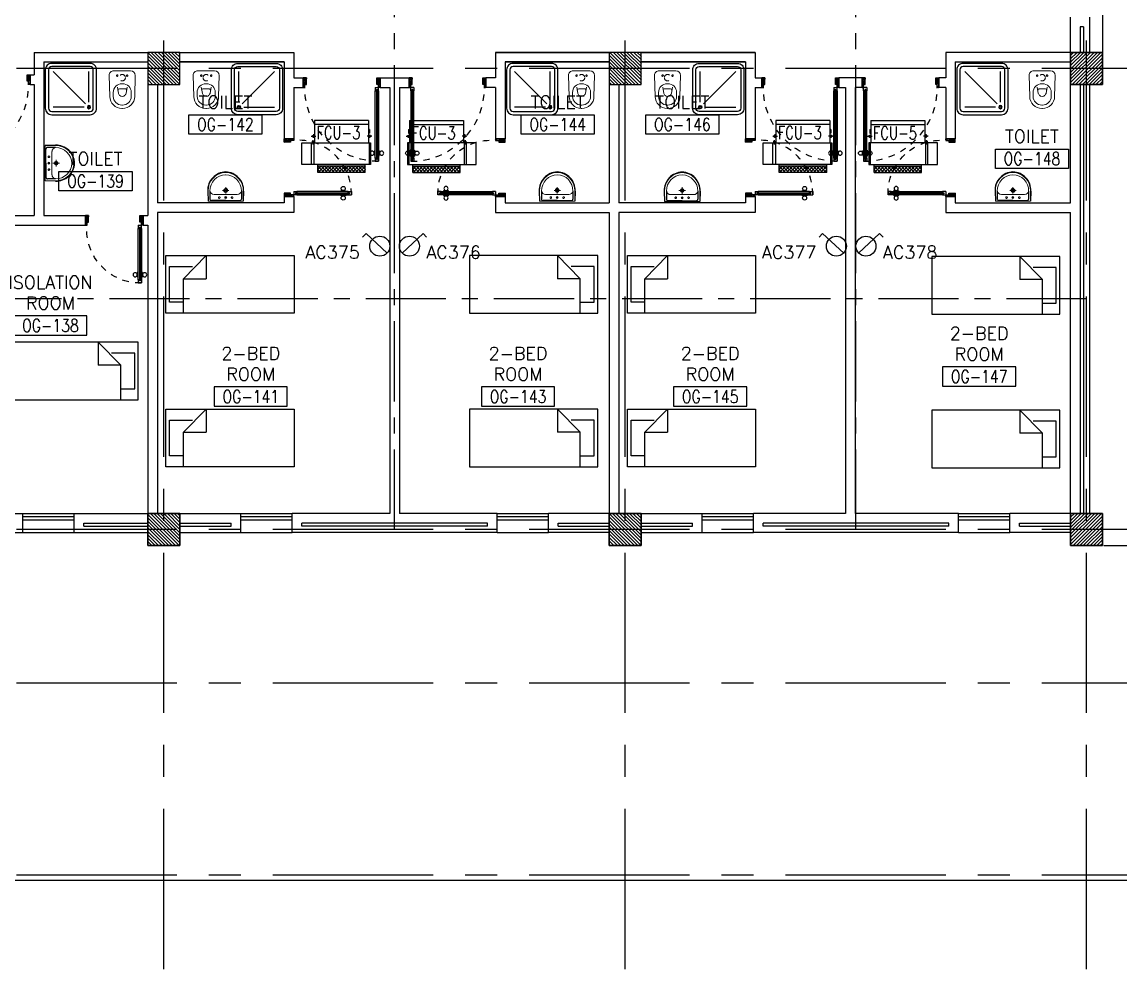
# Model space of a CAD drawing. Extents: x 88852.7 to 88945.7, y 39921.6 to 40001.1.
# Drawn here: x 88918.59 to 88935.73, y 39921.62 to 39936.4 of the extents above; entities that cross this region are included whole.
import ezdxf
from ezdxf.enums import TextEntityAlignment as Align

# ---------------------------------------------------------------- set-up
doc = ezdxf.new("R2010")
doc.units = 0
doc.header["$MEASUREMENT"] = 0
doc.header["$PDMODE"] = 34
for name, pattern in [('CENTER', [2, 1.25, -0.25, 0.25, -0.25]), ('CENTERX2', [4, 2.5, -0.5, 0.5, -0.5]), ('DASHED', [0.75, 0.5, -0.25]), ('HIDDEN', [0.375, 0.25, -0.125]), ('HIDDEN2', [0.1875, 0.125, -0.0625])]:
    doc.linetypes.add(name, pattern=pattern)
doc.layers.get('0').update_dxf_attribs({"color": 11, "linetype": 'CONTINUOUS'})
doc.layers.get('DEFPOINTS').update_dxf_attribs({"color": 11, "linetype": 'CONTINUOUS'})
for name, color, linetype in [('AX-DIM', 11, 'CONTINUOUS'), ('AXES', 11, 'CENTERX2'), ('AXES1', 11, 'CENTER'), ('COL', 11, 'CONTINUOUS'), ('DOOR', 11, 'CONTINUOUS'), ('E-SOCKETS', 4, 'CONTINUOUS'), ('FCU', 7, 'CONTINUOUS'), ('FIX', 11, 'CONTINUOUS'), ('FUR', 11, 'CONTINUOUS'), ('HAT', 11, 'CONTINUOUS'), ('INSUL', 11, 'CONTINUOUS'), ('M-TEXT', 2, 'CONTINUOUS'), ('PROJ-L', 11, 'CONTINUOUS'), ('RM-BOX', 11, 'CONTINUOUS'), ('RM-NAME', 11, 'CONTINUOUS'), ('RM-NO', 11, 'CONTINUOUS'), ('WALL', 11, 'CONTINUOUS'), ('WIN', 11, 'CONTINUOUS')]:
    doc.layers.add(name, color=color, linetype=linetype)
doc.styles.add('ROMANS', font='ROMANS.shx', dxfattribs={"width": 0.6})
doc.dimstyles.new('DIM-OUT', dxfattribs={"dimscale": 0, "dimtxt": 0.24, "dimasz": 0.08, "dimexe": 0.02, "dimexo": 0.02, "dimgap": 0.05, "dimtad": 1, "dimdec": 0, "dimlfac": 1000, "dimzin": 0, "dimdsep": 46, "dimtxsty": 'ROMANS', "dimblk1": 'ARCHTICK', "dimblk2": 'ARCHTICK', "dimsah": 1, "dimcen": 0.01, "dimdle": 0.08, "dimclrd": 7, "dimclre": 7, "dimclrt": 2, "dimadec": 0, "dimazin": 0, "dimtp": 2, "dimtm": 2, "dimtfac": 0.114286, "dimtdec": 0, "dimtix": 1, "dimtmove": 2, "dimatfit": 3, "dimldrblk": 'ARCHTICK', "dimfxl": 0, "dimtolj": 1, "dimtzin": 0, "dimarcsym": 0})

# ---------------------------------------------------------------- blocks, each defined once
blk = doc.blocks.new('_ARCHTICK')
at = {"color": 0, "linetype": 'ByBlock', "const_width": 0.15}
blk.add_lwpolyline([(-0.5, -0.5), (0.5, 0.5)], dxfattribs=at)
blk = doc.blocks.new('*D183')
at = {"layer": 'AX-DIM', "color": 7, "lineweight": -2}
for p, q in [((88943.63, 39928.23), (88944.33, 39928.23)), ((88944.31, 39928.31), (88944.31, 39922.925)), ((88901.685, 39923.005), (88944.33, 39923.005))]:
    blk.add_line(p, q, dxfattribs=at)
at = {"layer": 'DEFPOINTS', "color": 0}
for p in [(88943.61, 39928.23), (88901.665, 39923.005), (88944.31, 39923.005)]:
    blk.add_point(p, dxfattribs=at)
at = {"layer": 'AX-DIM', "color": 7, "lineweight": -2, "xscale": 0.08, "yscale": 0.08, "zscale": 0.08}
for p, rotation in [((88944.31, 39928.23), 90), ((88944.31, 39923.005), 270)]:
    blk.add_blockref('_ARCHTICK', p, dxfattribs=dict(at, rotation=rotation))
at = {"layer": 'AX-DIM', "color": 2, "insert": (88944.14, 39925.617), "char_height": 0.24, "attachment_point": 5, "rotation": 90, "style": 'ROMANS'}
blk.add_mtext('\\A1;5225', dxfattribs=at)
blk = doc.blocks.new('*D182')
at = {"layer": 'AX-DIM', "color": 7, "lineweight": -2}
for p, q in [((88935.48, 39987.55), (88944.33, 39987.55)), ((88944.31, 39987.63), (88944.31, 39928.15)), ((88935.48, 39928.23), (88944.33, 39928.23))]:
    blk.add_line(p, q, dxfattribs=at)
at = {"layer": 'DEFPOINTS', "color": 0}
for p in [(88935.46, 39987.55), (88935.46, 39928.23), (88944.31, 39928.23)]:
    blk.add_point(p, dxfattribs=at)
at = {"layer": 'AX-DIM', "color": 7, "lineweight": -2, "xscale": 0.08, "yscale": 0.08, "zscale": 0.08}
for p, rotation in [((88944.31, 39987.55), 90), ((88944.31, 39928.23), 270)]:
    blk.add_blockref('_ARCHTICK', p, dxfattribs=dict(at, rotation=rotation))
at = {"layer": 'AX-DIM', "color": 2, "insert": (88944.14, 39957.89), "char_height": 0.24, "attachment_point": 5, "rotation": 90, "style": 'ROMANS'}
blk.add_mtext('\\A1;59320', dxfattribs=at)
blk = doc.blocks.new('WC1')
at = {"layer": 'FIX', "lineweight": 20}
for p, q in [((-210, 204), (-538, 194)), ((-727, 5), (-727, -5)), ((-674, 5), (-674, -5)), ((-534, 24), (-540, 0)), ((-540, 0), (-534, -24)), ((-475, 141), (-538, 141)), ((-395, 76), (-490, 60)), ((-339, 5), (-339, -5)), ((-137, 0), (-137, 131)), ((-137, -131), (-137, 0)), ((-538, -141), (-475, -141)), ((-490, -60), (-395, -76)), ((-538, -194), (-210, -204)), ((-213, -204), (-210, -204))]:
    blk.add_line(p, q, dxfattribs=at)
at = {"layer": 'FIX', "linetype": 'Continuous', "lineweight": 20}
blk.add_line((-420, -47), (-420, 45), dxfattribs=at)
at = {"layer": 'FIX', "linetype": 'HIDDEN2', "lineweight": 20, "ltscale": 0.3}
blk.add_circle((-245, 0), 49.8, dxfattribs=at)
at = {"layer": 'FIX', "linetype": 'HIDDEN', "lineweight": 20, "ltscale": 0.05}
for centre in [(-213, 78), (-213, -77)]:
    blk.add_circle(centre, 11.6, dxfattribs=at)
at = {"layer": 'FIX', "lineweight": 20}
for centre, radius, start, end in [((-538, 5), 189, 90, 180), ((-210, 131), 73, 360, 90), ((-538, 5), 136, 90, 180), ((-473, -7), 68.2, 128.9242, 152.8468), ((-464, -18), 82, 108.496, 128.9242), ((-475, 5), 136, 360, 90), ((-538, -5), 189, 180, 270), ((-538, -5), 136, 180, 270), ((-473, 7), 68.2, 207.1532, 231.0758), ((-464, 18), 82, 231.0758, 251.504), ((-475, -5), 136, 270, 0), ((-210, -131), 73, 270, 0)]:
    blk.add_arc(centre, radius, start, end, dxfattribs=at)
at = {"layer": 'FIX', "linetype": 'Continuous', "lineweight": 20}
for centre, start, end in [((-443, 46), 357.6662, 91.6121), ((-442, -46), 268.3879, 2.3338)]:
    blk.add_arc(centre, 22.3, start, end, dxfattribs=at)
blk = doc.blocks.new('SHR1')
at = {"layer": 'FIX'}
for p, q in [((-196, 196), (-700, 700)), ((-143, 218), (-143, 700)), ((-218, 143), (-700, 143))]:
    blk.add_line(p, q, dxfattribs=at)
for points in [[(-825, 125), (-825, 725, -0.414214), (-725, 825), (-125, 825, -0.414214), (-25, 725), (-25, 125, -0.414214), (-125, 25), (-725, 25, -0.414214)], [(-775, 125), (-775, 725, -0.414214), (-725, 775), (-125, 775, -0.414214), (-75, 725), (-75, 125, -0.414214), (-125, 75), (-725, 75, -0.414214)]]:
    blk.add_lwpolyline(points, format="xyb", close=True, dxfattribs=at)
for radius in [25, 15]:
    blk.add_circle((-143, 143), radius, dxfattribs=at)
blk = doc.blocks.new('LAV1')
at = {"layer": 'FIX', "linetype": 'ByBlock', "ltscale": 0.3}
for p, q in [((-280, 210), (-275, 50)), ((-245, 210), (-245, 85)), ((245, 210), (245, 85)), ((280, 210), (275, 50)), ((0, 60), (-220, 60)), ((0, 60), (220, 60))]:
    blk.add_line(p, q, dxfattribs=at)
at = {"layer": 'FIX', "linetype": 'Continuous', "lineweight": 20}
for p, q in [((-275, 210), (-275, 50)), ((275, 210), (275, 50)), ((0, 50), (-275, 50)), ((0, 50), (-252, 50)), ((0, 155), (-181, 155)), ((0, 155), (181, 155)), ((0, 50), (275, 50)), ((0, 50), (252, 50))]:
    blk.add_line(p, q, dxfattribs=at)
at = {"layer": 'FIX', "linetype": 'DASHED', "lineweight": 20, "ltscale": 0.05}
for p, q in [((50, 220), (-50, 220)), ((0, 170), (0, 270)), ((0, 170), (0, 270))]:
    blk.add_line(p, q, dxfattribs=at)
at = {"layer": 'FIX', "lineweight": 20}
for p, q in [((16, 107), (-15, 107)), ((0, 92), (0, 123))]:
    blk.add_line(p, q, dxfattribs=at)
for centre, radius in [((0, 220), 29.5), ((0, 220), 22.5), ((0, 107), 15.5)]:
    blk.add_circle(centre, radius, dxfattribs=at)
at = {"layer": 'FIX', "linetype": 'HIDDEN', "lineweight": 20, "ltscale": 0.05}
for centre in [(-100, 107), (100, 107)]:
    blk.add_circle(centre, 12.4, dxfattribs=at)
at = {"layer": 'FIX', "linetype": 'ByBlock', "ltscale": 0.3}
for centre, radius, start, end in [((7, 220), 287, 91.3776, 182.0064), ((-7, 220), 287, 357.9936, 88.6224), ((-220, 85), 24.9, 179.7021, 269.9486), ((220, 85), 24.9, 270.0514, 0.2979)]:
    blk.add_arc(centre, radius, start, end, dxfattribs=at)
at = {"layer": 'FIX', "linetype": 'Continuous', "lineweight": 20}
for centre, radius, start, end in [((8, 217), 283, 91.6988, 181.351), ((8, 212), 253, 91.7328, 180.4884), ((-8, 217), 283, 358.649, 88.3012), ((-8, 212), 253, 359.5116, 88.2672), ((-179, 222), 66.9, 190.2006, 268.0786), ((179, 222), 66.9, 271.9214, 349.7994)]:
    blk.add_arc(centre, radius, start, end, dxfattribs=at)
blk = doc.blocks.new('DOOR90')
at = {"layer": 'DOOR', "linetype": 'ByBlock'}
for p, q in [((0, 0), (-150, 0)), ((-200, -25), (-1000, -25)), ((-200, -42), (-1000, -42)), ((-200, -58), (-1000, -58)), ((-1000, -75), (-200, -75))]:
    blk.add_line(p, q, dxfattribs=at)
at = {"layer": 'DOOR', "color": 0, "linetype": 'ByBlock'}
for p, q in [((-150, 0), (-150, -25)), ((-150, 0), (0, 0)), ((0, -50), (0, 0)), ((-1050, -25), (-1050, -75)), ((-1050, -75), (-1050, -25)), ((-1000, -25), (-1050, -25)), ((-1000, -75), (-1050, -75)), ((-1020, -42), (-1020, -58)), ((-1000, -42), (-1020, -42)), ((-1000, -58), (-1020, -58)), ((-1000, -25), (-1000, -42)), ((-1000, -58), (-1000, -75)), ((-968, -25), (-968, -18)), ((-878, -18), (-968, -18)), ((-968, -75), (-968, -82)), ((-878, -82), (-968, -82)), ((-955, -18), (-955, -9)), ((-955, -9), (-890, -9)), ((-955, -18), (-890, -18)), ((-955, -82), (-955, -91)), ((-955, -82), (-890, -82)), ((-955, -91), (-890, -91)), ((-890, -18), (-890, -9)), ((-890, -82), (-890, -91)), ((-878, -25), (-878, -18)), ((-878, -75), (-878, -82)), ((-200, -42), (-200, -25)), ((-200, -25), (-150, -25)), ((-180, -42), (-200, -42)), ((-200, -75), (-200, -58)), ((-200, -58), (-180, -58)), ((-150, -75), (-200, -75)), ((-180, -58), (-180, -42)), ((-150, -75), (-150, -25)), ((-150, -25), (-100, -25)), ((-100, -25), (-100, -50)), ((-100, -50), (0, -50)), ((-100, -850), (0, -850)), ((-100, -875), (-100, -850)), ((0, -850), (0, -900)), ((-150, -900), (-150, -875)), ((-150, -875), (-100, -875)), ((0, -900), (-150, -900)), ((-150, -900), (0, -900))]:
    blk.add_line(p, q, dxfattribs=at)
at = {"layer": 'DOOR', "color": 9, "linetype": 'ByBlock'}
for p, q in [((0, -50), (-114, 0)), ((0, -50), (-40, 0)), ((0, -50), (-100, -37)), ((0, -850), (-114, -900)), ((0, -850), (-100, -863)), ((0, -850), (-40, -900))]:
    blk.add_line(p, q, dxfattribs=at)
at = {"layer": 'DOOR', "color": 0, "linetype": 'ByBlock'}
for centre in [(-923, 24), (-923, -124)]:
    blk.add_circle(centre, 32.4, dxfattribs=at)
at = {"layer": 'DOOR', "color": 9, "linetype": 'ByBlock'}
for centre, radius, start, end in [((0, -50), 74.4, 137.7764, 180), ((0, -50), 54.4, 113.2074, 180), ((0, -50), 154, 161.1053, 166.2858), ((0, -50), 134, 158.1598, 169.28), ((0, -50), 114, 154.0838, 167.3774), ((0, -50), 94.4, 148.0182, 180), ((0, -50), 34.4, 90, 180), ((0, -50), 14.4, 90, 180), ((0, -850), 94.4, 180, 211.9818), ((0, -850), 74.4, 180, 222.2236), ((0, -850), 54.4, 180, 246.7926), ((0, -850), 34.4, 180, 270), ((0, -850), 14.4, 180, 270), ((0, -850), 154, 193.7142, 198.8947), ((0, -850), 134, 190.72, 201.8402)]:
    blk.add_arc(centre, radius, start, end, dxfattribs=at)
at = {"layer": 'DOOR', "linetype": 'HIDDEN', "ltscale": 0.5}
blk.add_arc((-222, -50), 828, 178.2701, 275.003, dxfattribs=at)
blk = doc.blocks.new('DOOR100')
at = {"layer": 'DOOR', "color": 0, "linetype": 'ByBlock'}
for p, q in [((-92, 1206), (-92, 1141)), ((-83, 1206), (-92, 1206)), ((-83, 1129), (-83, 1219)), ((-76, 1219), (-83, 1219)), ((-83, 1206), (-83, 1141)), ((-76, 1251), (-76, 1301)), ((-76, 1301), (-26, 1301)), ((-26, 1301), (-76, 1301)), ((-59, 1251), (-76, 1251)), ((-59, 1251), (-59, 1271)), ((-43, 1271), (-59, 1271)), ((-43, 1251), (-43, 1271)), ((-26, 1251), (-43, 1251)), ((-26, 1251), (-26, 1301)), ((-26, 1219), (-19, 1219)), ((-19, 1129), (-19, 1219)), ((-19, 1206), (-19, 1141)), ((-19, 1206), (-10, 1206)), ((-10, 1206), (-10, 1141)), ((-83, 1141), (-92, 1141)), ((-76, 1129), (-83, 1129)), ((-26, 1129), (-19, 1129)), ((-19, 1141), (-10, 1141)), ((-76, 200), (-59, 200)), ((-76, 150), (-76, 200)), ((-59, 200), (-59, 180)), ((-59, 180), (-43, 180)), ((-43, 200), (-26, 200)), ((-43, 180), (-43, 200)), ((-26, 200), (-26, 150)), ((-1201, 0), (-1201, 150)), ((-1201, 150), (-1176, 150)), ((-1201, 150), (-1201, 0)), ((-1151, 0), (-1201, 0)), ((-1176, 150), (-1176, 100)), ((-1176, 100), (-1151, 100)), ((-1151, 100), (-1151, 0)), ((-76, 150), (-26, 150)), ((-51, 100), (-51, 0)), ((-26, 100), (-51, 100)), ((-51, 0), (-1, 0)), ((-1, 150), (-26, 150)), ((-26, 150), (-26, 100)), ((-1, 150), (-1, 0))]:
    blk.add_line(p, q, dxfattribs=at)
at = {"layer": 'DOOR', "linetype": 'ByBlock'}
for p, q in [((-76, 1251), (-76, 200)), ((-59, 200), (-59, 1251)), ((-43, 200), (-43, 1251)), ((-26, 200), (-26, 1251))]:
    blk.add_line(p, q, dxfattribs=at)
at = {"layer": 'DOOR', "color": 9, "linetype": 'ByBlock'}
for p, q in [((-1151, 0), (-1201, 114)), ((-1151, 0), (-1201, 40)), ((-1151, 0), (-1164, 100)), ((-51, 0), (-1, 114)), ((-51, 0), (-38, 100)), ((-51, 0), (-1, 40))]:
    blk.add_line(p, q, dxfattribs=at)
at = {"layer": 'DOOR', "color": 0, "linetype": 'ByBlock'}
for centre in [(-125, 1174), (22, 1174)]:
    blk.add_circle(centre, 32.4, dxfattribs=at)
at = {"layer": 'DOOR', "linetype": 'HIDDEN', "ltscale": 0.5}
blk.add_arc((-27, 152), 1149, 89.961, 180.0931, dxfattribs=at)
at = {"layer": 'DOOR', "color": 9, "linetype": 'ByBlock'}
for centre, radius, start, end in [((-1151, 0), 154, 103.7142, 108.8947), ((-1151, 0), 134, 100.72, 111.8402), ((-1151, 0), 94.4, 90, 121.9818), ((-1151, 0), 74.4, 90, 132.2236), ((-1151, 0), 54.4, 90, 156.7926), ((-1151, 0), 34.4, 90, 180), ((-1151, 0), 14.4, 90, 180), ((-51, 0), 94.4, 58.0182, 90), ((-51, 0), 74.4, 47.7764, 90), ((-51, 0), 54.4, 23.2074, 90), ((-51, 0), 34.4, 0, 90), ((-51, 0), 14.4, 0, 90), ((-51, 0), 134, 68.1598, 79.28), ((-51, 0), 114, 64.0838, 77.3774), ((-51, 0), 154, 71.1053, 76.2858)]:
    blk.add_arc(centre, radius, start, end, dxfattribs=at)
blk = doc.blocks.new('RM1')
at = {"layer": 'RM-BOX'}
blk.add_lwpolyline([(570, -200), (-570, -200), (-570, -500), (570, -500)], close=True, dxfattribs=at)
at = {"layer": 'RM-NAME', "style": 'ROMANS'}
for tag, p in [('ROOMNAME1', (0, 324)), ('ROOMNAME2', (0, 0))]:
    blk.add_attdef(tag, text='', height=200, dxfattribs=at).set_placement(p, align=Align.MIDDLE)
at = {"layer": 'RM-NO', "style": 'ROMANS', "width": 0.8}
blk.add_attdef('ROOMNO', text='', height=200, dxfattribs=at).set_placement((0, -350), align=Align.MIDDLE)
blk = doc.blocks.new('AH20A')
at = {"layer": 'FUR'}
for p, q in [((0, 0.5), (0, -0.5)), ((1, 0.5), (0, 0.5)), ((0.1358, 0.5), (0.1358, -0.0987)), ((1, -0.5), (1, 0.5)), ((0.1358, 0.3112), (0.0277, 0.3112)), ((0.0277, 0.3112), (0.0277, -0.3087)), ((0.1358, -0.0987), (0.3125, -0.5)), ((0.1358, -0.0987), (0.3125, -0.0987)), ((0.3125, -0.5), (0.3125, -0.0987)), ((0.0277, -0.3087), (0.2076, -0.3087)), ((0, -0.5), (1, -0.5))]:
    blk.add_line(p, q, dxfattribs=at)
blk = doc.blocks.new('*X103')
at = {"color": 0}
for p, q in [((253129, 125478), (253600, 125950)), ((253129, 125531), (253547, 125950)), ((253129, 125584), (253494, 125950)), ((253129, 125637), (253441, 125950)), ((253129, 125690), (253388, 125950)), ((253129, 125743), (253335, 125950)), ((253129, 125796), (253282, 125950)), ((253129, 125849), (253229, 125950)), ((253129, 125902), (253176, 125950)), ((253153, 125450), (253629, 125925)), ((253206, 125450), (253629, 125872)), ((253259, 125450), (253629, 125819)), ((253312, 125450), (253629, 125766)), ((253365, 125450), (253629, 125713)), ((253418, 125450), (253629, 125660)), ((253471, 125450), (253629, 125607)), ((253524, 125450), (253629, 125554)), ((253577, 125450), (253629, 125501))]:
    blk.add_line(p, q, dxfattribs=at)
blk = doc.blocks.new('COL50')
at = {"layer": 'COL'}
blk.add_lwpolyline([(-250, 250), (-250, -250), (250, -250), (250, 250)], close=True, dxfattribs=at)
blk = doc.blocks.new('*X96')
at = {"color": 0}
for p, q in [((245929, 169932), (246386, 170390)), ((245929, 169985), (246333, 170390)), ((245929, 170038), (246280, 170390)), ((245929, 170091), (246227, 170390)), ((245929, 170144), (246174, 170390)), ((245929, 170197), (246121, 170390)), ((245929, 170250), (246068, 170390)), ((245929, 170303), (246015, 170390)), ((245929, 170357), (245962, 170390)), ((245939, 169890), (246429, 170379)), ((245992, 169890), (246429, 170326)), ((246045, 169890), (246429, 170273)), ((246098, 169890), (246429, 170220)), ((246151, 169890), (246429, 170167)), ((246204, 169890), (246429, 170114)), ((246257, 169890), (246429, 170061)), ((246310, 169890), (246429, 170008)), ((246363, 169890), (246429, 169955)), ((246416, 169890), (246429, 169902))]:
    blk.add_line(p, q, dxfattribs=at)
blk = doc.blocks.new('*X95')
at = {"color": 0}
for p, q in [((238727, 169890), (239227, 170390)), ((238729, 169945), (239174, 170390)), ((238729, 169998), (239121, 170390)), ((238729, 170051), (239067, 170390)), ((238729, 170104), (239014, 170390)), ((238729, 170157), (238961, 170390)), ((238729, 170210), (238908, 170390)), ((238729, 170263), (238855, 170390)), ((238729, 170316), (238802, 170390)), ((238729, 170369), (238749, 170390)), ((238780, 169890), (239229, 170339)), ((238833, 169890), (239229, 170286)), ((238886, 169890), (239229, 170233)), ((238939, 169890), (239229, 170180)), ((238992, 169890), (239229, 170127)), ((239045, 169890), (239229, 170074)), ((239098, 169890), (239229, 170020)), ((239151, 169890), (239229, 169967)), ((239204, 169890), (239229, 169914))]:
    blk.add_line(p, q, dxfattribs=at)
blk = doc.blocks.new('*X104')
at = {"color": 0}
for p, q in [((253129, 118266), (253613, 118750)), ((253129, 118319), (253560, 118750)), ((253129, 118372), (253507, 118750)), ((253129, 118425), (253454, 118750)), ((253129, 118478), (253401, 118750)), ((253129, 118531), (253348, 118750)), ((253129, 118584), (253294, 118750)), ((253129, 118637), (253241, 118750)), ((253129, 118690), (253188, 118750)), ((253129, 118743), (253135, 118750)), ((253166, 118250), (253629, 118713)), ((253219, 118250), (253629, 118660)), ((253272, 118250), (253629, 118607)), ((253325, 118250), (253629, 118553)), ((253378, 118250), (253629, 118500)), ((253431, 118250), (253629, 118447)), ((253484, 118250), (253629, 118394)), ((253537, 118250), (253629, 118341)), ((253590, 118250), (253629, 118288))]:
    blk.add_line(p, q, dxfattribs=at)
blk = doc.blocks.new('*X89')
at = {"color": 0}
for p, q in [((245927, 177090), (246427, 177590)), ((245929, 177145), (246374, 177590)), ((245929, 177198), (246321, 177590)), ((245929, 177251), (246267, 177590)), ((245929, 177304), (246214, 177590)), ((245929, 177357), (246161, 177590)), ((245929, 177410), (246108, 177590)), ((245929, 177463), (246055, 177590)), ((245929, 177516), (246002, 177590)), ((245929, 177569), (245949, 177590)), ((245980, 177090), (246429, 177539)), ((246033, 177090), (246429, 177486)), ((246086, 177090), (246429, 177433)), ((246139, 177090), (246429, 177380)), ((246192, 177090), (246429, 177327)), ((246245, 177090), (246429, 177274)), ((246298, 177090), (246429, 177220)), ((246351, 177090), (246429, 177167)), ((246404, 177090), (246429, 177114))]:
    blk.add_line(p, q, dxfattribs=at)
blk = doc.blocks.new('*X90')
at = {"color": 0}
for p, q in [((238729, 177104), (239214, 177590)), ((238729, 177157), (239161, 177590)), ((238729, 177210), (239108, 177590)), ((238729, 177263), (239055, 177590)), ((238729, 177316), (239002, 177590)), ((238729, 177369), (238949, 177590)), ((238729, 177422), (238896, 177590)), ((238729, 177475), (238843, 177590)), ((238729, 177528), (238790, 177590)), ((238729, 177581), (238737, 177590)), ((238767, 177090), (239229, 177551)), ((238820, 177090), (239229, 177498)), ((238873, 177090), (239229, 177445)), ((238926, 177090), (239229, 177392)), ((238979, 177090), (239229, 177339)), ((239032, 177090), (239229, 177286)), ((239085, 177090), (239229, 177233)), ((239138, 177090), (239229, 177180)), ((239191, 177090), (239229, 177127))]:
    blk.add_line(p, q, dxfattribs=at)
blk = doc.blocks.new('*X213')
at = {"color": 0}
for p, q in [((16890, -2467), (16943, -2414)), ((16890, -2520), (16990, -2420)), ((16990, -2565), (16890, -2465)), ((16890, -2573), (16990, -2473)), ((16990, -2619), (16890, -2519)), ((16890, -2626), (16990, -2526)), ((16990, -2512), (16892, -2414)), ((16990, -2459), (16945, -2414)), ((16990, -2672), (16890, -2572)), ((16890, -2679), (16990, -2579)), ((16990, -2725), (16890, -2625)), ((16890, -2732), (16990, -2632)), ((16990, -2778), (16890, -2678)), ((16890, -2785), (16990, -2685)), ((16990, -2831), (16890, -2731)), ((16890, -2838), (16990, -2738)), ((16990, -2884), (16890, -2784)), ((16890, -2891), (16990, -2791)), ((16990, -2937), (16890, -2837)), ((16890, -2944), (16990, -2844)), ((16990, -2990), (16890, -2890)), ((16890, -2997), (16990, -2897)), ((16990, -3043), (16890, -2943)), ((16890, -3050), (16990, -2950)), ((16990, -3096), (16890, -2996)), ((16890, -3103), (16990, -3003)), ((16990, -3149), (16890, -3049)), ((16892, -3155), (16990, -3056)), ((16944, -3155), (16890, -3102)), ((16945, -3155), (16990, -3109))]:
    blk.add_line(p, q, dxfattribs=at)
blk = doc.blocks.new('*X210')
at = {"color": 0}
for p, q in [((16890, -2467), (16943, -2414)), ((16890, -2520), (16990, -2420)), ((16990, -2565), (16890, -2465)), ((16890, -2573), (16990, -2473)), ((16990, -2619), (16890, -2519)), ((16890, -2626), (16990, -2526)), ((16990, -2512), (16892, -2414)), ((16990, -2459), (16945, -2414)), ((16990, -2672), (16890, -2572)), ((16890, -2679), (16990, -2579)), ((16990, -2725), (16890, -2625)), ((16890, -2732), (16990, -2632)), ((16990, -2778), (16890, -2678)), ((16890, -2785), (16990, -2685)), ((16990, -2831), (16890, -2731)), ((16890, -2838), (16990, -2738)), ((16990, -2884), (16890, -2784)), ((16890, -2891), (16990, -2791)), ((16990, -2937), (16890, -2837)), ((16890, -2944), (16990, -2844)), ((16990, -2990), (16890, -2890)), ((16890, -2997), (16990, -2897)), ((16990, -3043), (16890, -2943)), ((16890, -3050), (16990, -2950)), ((16990, -3096), (16890, -2996)), ((16890, -3103), (16990, -3003)), ((16990, -3149), (16890, -3049)), ((16892, -3155), (16990, -3056)), ((16944, -3155), (16890, -3102)), ((16945, -3155), (16990, -3109))]:
    blk.add_line(p, q, dxfattribs=at)

msp = doc.modelspace()

# ---------------------------------------------------------------- linework, layer by layer
at = {"layer": 'AXES'}
for p, q in [((88920.8103, 39921.6153), (88920.8103, 40000.4279)), ((88928.0103, 39921.6153), (88928.0103, 40000.4279)), ((88935.2103, 39921.6153), (88935.2103, 40000.4279)), ((88945.0103, 39935.6796), (88876.9703, 39935.6796)), ((88945.0103, 39928.4796), (88876.9703, 39928.4796)), ((88945.0103, 39926.0796), (88876.9703, 39926.0796)), ((88945.0103, 39923.0796), (88876.9703, 39923.0796))]:
    msp.add_line(p, q, dxfattribs=at)
at = {"layer": 'AXES1'}
for p, q in [((88924.4103, 39928.4796), (88924.4103, 39987.2996)), ((88931.6103, 39928.4796), (88931.6103, 39987.2996)), ((88935.2103, 39932.0796), (88874.5703, 39932.0796)), ((88935.2103, 39932.0796), (88892.9203, 39932.0796))]:
    msp.add_line(p, q, dxfattribs=at)
at = {"layer": 'COL'}
for points in [[(88921.0603, 39928.7296), (88921.0603, 39928.2296), (88920.5603, 39928.2296), (88920.5603, 39928.7296)], [(88928.2603, 39928.7296), (88928.2603, 39928.2296), (88927.7603, 39928.2296), (88927.7603, 39928.7296)]]:
    msp.add_lwpolyline(points, close=True, dxfattribs=at)
at = {"layer": 'E-SOCKETS'}
for p, q in [((88923.9655, 39933.1017), (88923.911, 39933.0432)), ((88924.2934, 39932.7965), (88923.9655, 39933.1017)), ((88924.5271, 39932.7965), (88924.855, 39933.1017)), ((88924.855, 39933.1017), (88924.9095, 39933.0432)), ((88931.0905, 39933.1017), (88931.036, 39933.0432)), ((88931.4184, 39932.7965), (88931.0905, 39933.1017)), ((88931.6521, 39932.7965), (88931.98, 39933.1017)), ((88931.98, 39933.1017), (88932.0345, 39933.0432))]:
    msp.add_line(p, q, dxfattribs=at)
for centre in [(88924.179, 39932.903), (88924.6415, 39932.903), (88931.304, 39932.903), (88931.7665, 39932.903)]:
    msp.add_circle(centre, 0.1562, dxfattribs=at)
at = {"layer": 'FCU', "color": 6}
for p, q in [((88924.0048, 39934.8652), (88923.1603, 39934.8652)), ((88923.1603, 39934.8652), (88923.1603, 39934.5191)), ((88924.0048, 39934.8652), (88924.0048, 39934.5191)), ((88924.6407, 39934.8652), (88925.4852, 39934.8652)), ((88924.6407, 39934.8652), (88924.6407, 39934.5191)), ((88925.4852, 39934.8652), (88925.4852, 39934.5191)), ((88931.2048, 39934.8652), (88930.3603, 39934.8652)), ((88930.3603, 39934.8652), (88930.3603, 39934.5191)), ((88931.2048, 39934.8652), (88931.2048, 39934.5191)), ((88931.8407, 39934.8652), (88932.6852, 39934.8652)), ((88931.8407, 39934.8652), (88931.8407, 39934.5191)), ((88932.6852, 39934.8652), (88932.6852, 39934.5191)), ((88923.1135, 39934.5191), (88924.0334, 39934.5191)), ((88923.1135, 39934.1762), (88923.1135, 39934.5191)), ((88924.0334, 39934.5191), (88924.0334, 39934.1762)), ((88925.5321, 39934.5191), (88924.6122, 39934.5191)), ((88924.6122, 39934.5191), (88924.6122, 39934.1762)), ((88925.5321, 39934.1762), (88925.5321, 39934.5191)), ((88930.3135, 39934.5191), (88931.2334, 39934.5191)), ((88930.3135, 39934.1762), (88930.3135, 39934.5191)), ((88931.2334, 39934.5191), (88931.2334, 39934.1762)), ((88932.7321, 39934.5191), (88931.8122, 39934.5191)), ((88931.8122, 39934.5191), (88931.8122, 39934.1762)), ((88932.7321, 39934.1762), (88932.7321, 39934.5191)), ((88924.0334, 39934.1762), (88923.1135, 39934.1762)), ((88924.6122, 39934.1762), (88925.5321, 39934.1762)), ((88931.2334, 39934.1762), (88930.3135, 39934.1762)), ((88931.8122, 39934.1762), (88932.7321, 39934.1762))]:
    msp.add_line(p, q, dxfattribs=at)
at = {"layer": 'FCU', "color": 3}
for p, q in [((88924.0048, 39934.8049), (88923.1603, 39934.8049)), ((88924.0198, 39934.7236), (88924.0048, 39934.7236)), ((88924.0198, 39934.7236), (88924.0198, 39934.6686)), ((88924.6257, 39934.7236), (88924.6407, 39934.7236)), ((88924.6257, 39934.7236), (88924.6257, 39934.6686)), ((88924.6407, 39934.8049), (88925.4852, 39934.8049)), ((88931.2048, 39934.8049), (88930.3603, 39934.8049)), ((88931.2198, 39934.7236), (88931.2048, 39934.7236)), ((88931.2198, 39934.7236), (88931.2198, 39934.6686)), ((88931.8257, 39934.7236), (88931.8407, 39934.7236)), ((88931.8257, 39934.7236), (88931.8257, 39934.6686)), ((88931.8407, 39934.8049), (88932.6852, 39934.8049)), ((88923.1104, 39934.6231), (88923.1831, 39934.6231)), ((88923.1249, 39934.5441), (88923.1449, 39934.5441)), ((88923.1249, 39934.5441), (88923.1249, 39934.5191)), ((88923.1303, 39934.6331), (88923.1603, 39934.6331)), ((88923.1303, 39934.6331), (88923.1303, 39934.6131)), ((88923.1303, 39934.6131), (88923.1603, 39934.6131)), ((88923.1349, 39934.5602), (88923.1349, 39934.4919)), ((88923.1449, 39934.5441), (88923.1449, 39934.5191)), ((88923.1453, 39934.6529), (88923.1453, 39934.5962)), ((88924.0547, 39934.6231), (88923.982, 39934.6231)), ((88924.0198, 39934.6686), (88924.0048, 39934.6686)), ((88924.0348, 39934.6331), (88924.0048, 39934.6331)), ((88924.0348, 39934.6131), (88924.0048, 39934.6131)), ((88924.0198, 39934.6438), (88924.0198, 39934.5962)), ((88924.0348, 39934.6331), (88924.0348, 39934.6131)), ((88924.5908, 39934.6231), (88924.6635, 39934.6231)), ((88924.6107, 39934.6331), (88924.6107, 39934.6131)), ((88924.6107, 39934.6331), (88924.6407, 39934.6331)), ((88924.6107, 39934.6131), (88924.6407, 39934.6131)), ((88924.6257, 39934.6686), (88924.6407, 39934.6686)), ((88924.6257, 39934.6438), (88924.6257, 39934.5962)), ((88925.5352, 39934.6231), (88925.4625, 39934.6231)), ((88925.5152, 39934.6331), (88925.4852, 39934.6331)), ((88925.5152, 39934.6131), (88925.4852, 39934.6131)), ((88925.5002, 39934.6529), (88925.5002, 39934.5962)), ((88925.5206, 39934.5441), (88925.5006, 39934.5441)), ((88925.5006, 39934.5441), (88925.5006, 39934.5191)), ((88925.5106, 39934.5602), (88925.5106, 39934.4919)), ((88925.5152, 39934.6331), (88925.5152, 39934.6131)), ((88925.5206, 39934.5441), (88925.5206, 39934.5191)), ((88930.3104, 39934.6231), (88930.3831, 39934.6231)), ((88930.3249, 39934.5441), (88930.3449, 39934.5441)), ((88930.3249, 39934.5441), (88930.3249, 39934.5191)), ((88930.3303, 39934.6331), (88930.3603, 39934.6331)), ((88930.3303, 39934.6331), (88930.3303, 39934.6131)), ((88930.3303, 39934.6131), (88930.3603, 39934.6131)), ((88930.3349, 39934.5602), (88930.3349, 39934.4919)), ((88930.3449, 39934.5441), (88930.3449, 39934.5191)), ((88930.3453, 39934.6529), (88930.3453, 39934.5962)), ((88931.2547, 39934.6231), (88931.182, 39934.6231)), ((88931.2198, 39934.6686), (88931.2048, 39934.6686)), ((88931.2348, 39934.6331), (88931.2048, 39934.6331)), ((88931.2348, 39934.6131), (88931.2048, 39934.6131)), ((88931.2198, 39934.6438), (88931.2198, 39934.5962)), ((88931.2348, 39934.6331), (88931.2348, 39934.6131)), ((88931.7908, 39934.6231), (88931.8635, 39934.6231)), ((88931.8107, 39934.6331), (88931.8107, 39934.6131)), ((88931.8107, 39934.6331), (88931.8407, 39934.6331)), ((88931.8107, 39934.6131), (88931.8407, 39934.6131)), ((88931.8257, 39934.6686), (88931.8407, 39934.6686)), ((88931.8257, 39934.6438), (88931.8257, 39934.5962)), ((88932.7352, 39934.6231), (88932.6625, 39934.6231)), ((88932.7152, 39934.6331), (88932.6852, 39934.6331)), ((88932.7152, 39934.6131), (88932.6852, 39934.6131)), ((88932.7002, 39934.6529), (88932.7002, 39934.5962)), ((88932.7206, 39934.5441), (88932.7006, 39934.5441)), ((88932.7006, 39934.5441), (88932.7006, 39934.5191)), ((88932.7106, 39934.5602), (88932.7106, 39934.4919)), ((88932.7152, 39934.6331), (88932.7152, 39934.6131)), ((88932.7206, 39934.5441), (88932.7206, 39934.5191)), ((88922.9611, 39934.1762), (88922.9611, 39934.5191)), ((88922.9611, 39934.5191), (88923.1135, 39934.5191)), ((88923.1521, 39934.5191), (88923.1521, 39934.1762)), ((88924.013, 39934.5191), (88924.013, 39934.1762)), ((88924.6326, 39934.5191), (88924.6326, 39934.1762)), ((88925.4934, 39934.5191), (88925.4934, 39934.1762)), ((88925.6845, 39934.5191), (88925.5321, 39934.5191)), ((88925.6845, 39934.1762), (88925.6845, 39934.5191)), ((88930.1611, 39934.1762), (88930.1611, 39934.5191)), ((88930.1611, 39934.5191), (88930.3135, 39934.5191)), ((88930.3521, 39934.5191), (88930.3521, 39934.1762)), ((88931.213, 39934.5191), (88931.213, 39934.1762)), ((88931.8326, 39934.5191), (88931.8326, 39934.1762)), ((88932.6934, 39934.5191), (88932.6934, 39934.1762)), ((88932.8845, 39934.5191), (88932.7321, 39934.5191)), ((88932.8845, 39934.1762), (88932.8845, 39934.5191)), ((88923.1135, 39934.1762), (88922.9611, 39934.1762)), ((88923.2119, 39934.054), (88923.2119, 39934.1762)), ((88923.9532, 39934.154), (88923.2119, 39934.154)), ((88923.9532, 39934.054), (88923.2119, 39934.054)), ((88923.9532, 39934.054), (88923.9532, 39934.1762)), ((88924.6923, 39934.054), (88924.6923, 39934.1762)), ((88924.6923, 39934.154), (88925.4337, 39934.154)), ((88924.6923, 39934.054), (88925.4337, 39934.054)), ((88925.4337, 39934.054), (88925.4337, 39934.1762)), ((88925.5321, 39934.1762), (88925.6845, 39934.1762)), ((88930.3135, 39934.1762), (88930.1611, 39934.1762)), ((88930.4119, 39934.054), (88930.4119, 39934.1762)), ((88931.1532, 39934.154), (88930.4119, 39934.154)), ((88931.1532, 39934.054), (88930.4119, 39934.054)), ((88931.1532, 39934.054), (88931.1532, 39934.1762)), ((88931.8923, 39934.054), (88931.8923, 39934.1762)), ((88931.8923, 39934.154), (88932.6337, 39934.154)), ((88931.8923, 39934.054), (88932.6337, 39934.054)), ((88932.6337, 39934.054), (88932.6337, 39934.1762)), ((88932.7321, 39934.1762), (88932.8845, 39934.1762))]:
    msp.add_line(p, q, dxfattribs=at)
at = {"layer": 'INSUL'}
for p, q in [((88935.1103, 39936.3296), (88935.1103, 39935.9296)), ((88935.1603, 39936.3296), (88935.1103, 39936.3296)), ((88935.1603, 39936.3296), (88935.1603, 39935.9296)), ((88935.1103, 39935.4296), (88935.1103, 39928.7296)), ((88935.1603, 39935.4296), (88935.1603, 39928.7296)), ((88919.5603, 39928.5796), (88920.5603, 39928.5796)), ((88919.5603, 39928.5296), (88919.5603, 39928.5796)), ((88921.0603, 39928.5796), (88921.8603, 39928.5796)), ((88921.8603, 39928.5296), (88921.8603, 39928.5796)), ((88922.9603, 39928.5296), (88922.9603, 39928.5796)), ((88925.8603, 39928.5796), (88922.9603, 39928.5796)), ((88925.8603, 39928.5296), (88925.8603, 39928.5796)), ((88926.9603, 39928.5296), (88926.9603, 39928.5796)), ((88926.9603, 39928.5796), (88927.7603, 39928.5796)), ((88928.2603, 39928.5796), (88929.0603, 39928.5796)), ((88929.0603, 39928.5296), (88929.0603, 39928.5796)), ((88930.1603, 39928.5296), (88930.1603, 39928.5796)), ((88933.0603, 39928.5796), (88930.1603, 39928.5796)), ((88933.0603, 39928.5296), (88933.0603, 39928.5796)), ((88934.1603, 39928.5296), (88934.1603, 39928.5796)), ((88934.1603, 39928.5796), (88934.9603, 39928.5796)), ((88919.5603, 39928.5296), (88920.5603, 39928.5296)), ((88921.0603, 39928.5296), (88921.8603, 39928.5296)), ((88925.8603, 39928.5296), (88922.9603, 39928.5296)), ((88926.9603, 39928.5296), (88927.7603, 39928.5296)), ((88928.2603, 39928.5296), (88929.0603, 39928.5296)), ((88933.0603, 39928.5296), (88930.1603, 39928.5296)), ((88934.1603, 39928.5296), (88934.9603, 39928.5296))]:
    msp.add_line(p, q, dxfattribs=at)
at = {"layer": 'PROJ-L'}
msp.add_line((88935.4603, 39942.6296), (88935.4603, 39935.9296), dxfattribs=at)
at = {"layer": 'WALL'}
for p, q in [((88934.9603, 39935.9296), (88934.9603, 39936.4796)), ((88935.2603, 39935.9296), (88935.2603, 39936.4796)), ((88918.7853, 39935.9296), (88918.7853, 39935.5796)), ((88922.8353, 39935.9296), (88922.8353, 39935.5296)), ((88925.9853, 39935.9296), (88925.9853, 39935.5296)), ((88930.0353, 39935.9296), (88930.0353, 39935.5296)), ((88933.0103, 39935.9296), (88933.0103, 39935.5296)), ((88918.9353, 39935.7796), (88918.9353, 39933.3796)), ((88922.6853, 39935.7796), (88922.6853, 39934.5796)), ((88926.1353, 39935.7796), (88926.1353, 39934.5796)), ((88929.8853, 39935.7796), (88929.8853, 39934.5796)), ((88933.1603, 39935.7796), (88933.1603, 39934.5796)), ((88918.7853, 39935.4296), (88918.7853, 39933.3796)), ((88920.5603, 39935.4296), (88920.5603, 39933.3796)), ((88920.7103, 39935.4296), (88920.7103, 39933.5796)), ((88924.1853, 39935.5296), (88924.6353, 39935.5296)), ((88927.7603, 39935.4296), (88927.7603, 39933.5796)), ((88927.9103, 39935.4296), (88927.9103, 39933.5796)), ((88934.9603, 39933.5796), (88934.9603, 39935.4296)), ((88935.2603, 39928.7296), (88935.2603, 39935.4296)), ((88922.8353, 39935.3796), (88922.8353, 39934.5796)), ((88924.3353, 39935.3796), (88924.3353, 39928.7296)), ((88924.4853, 39935.3796), (88924.6353, 39935.3796)), ((88924.4853, 39935.3796), (88924.4853, 39928.7296)), ((88925.9853, 39935.3796), (88925.9853, 39934.5796)), ((88930.0353, 39935.3796), (88930.0353, 39934.5796)), ((88931.4478, 39935.3796), (88931.4478, 39928.7296)), ((88931.5978, 39935.3796), (88931.5978, 39928.7296)), ((88933.0103, 39935.3796), (88933.0103, 39934.5796)), ((88922.8353, 39934.5796), (88922.6853, 39934.5796)), ((88925.9853, 39934.5796), (88926.1353, 39934.5796)), ((88930.0353, 39934.5796), (88929.8853, 39934.5796)), ((88933.0103, 39934.5796), (88933.1603, 39934.5796)), ((88922.8353, 39933.6796), (88922.6853, 39933.6796)), ((88922.6853, 39933.6796), (88922.6853, 39933.5796)), ((88922.8353, 39933.6796), (88922.8353, 39933.4296)), ((88925.9853, 39933.6796), (88926.1353, 39933.6796)), ((88925.9853, 39933.6796), (88925.9853, 39933.4296)), ((88926.1353, 39933.6796), (88926.1353, 39933.5796)), ((88930.0353, 39933.6796), (88929.8853, 39933.6796)), ((88929.8853, 39933.6796), (88929.8853, 39933.5796)), ((88930.0353, 39933.6796), (88930.0353, 39933.4296)), ((88933.0103, 39933.6796), (88933.1603, 39933.6796)), ((88933.0103, 39933.6796), (88933.0103, 39933.4296)), ((88933.1603, 39933.6796), (88933.1603, 39933.5796)), ((88922.6853, 39933.5796), (88920.7103, 39933.5796)), ((88926.1353, 39933.5796), (88927.7603, 39933.5796)), ((88929.8853, 39933.5796), (88927.9103, 39933.5796)), ((88933.1603, 39933.5796), (88934.9603, 39933.5796)), ((88919.5853, 39933.3796), (88919.5853, 39933.2296)), ((88920.4853, 39933.3796), (88920.4853, 39933.2296)), ((88922.8353, 39933.4296), (88920.7103, 39933.4296)), ((88920.7103, 39933.4296), (88920.7103, 39928.7296)), ((88925.9853, 39933.4296), (88927.7603, 39933.4296)), ((88927.7603, 39933.4296), (88927.7603, 39928.7296)), ((88930.0353, 39933.4296), (88927.9103, 39933.4296)), ((88927.9103, 39933.4296), (88927.9103, 39928.7296)), ((88933.0103, 39933.4296), (88934.9603, 39933.4296)), ((88934.9603, 39928.7296), (88934.9603, 39933.4296)), ((88920.5603, 39933.2296), (88920.5603, 39928.7296)), ((88917.4603, 39928.7296), (88918.6103, 39928.7296)), ((88918.6103, 39928.4296), (88918.6103, 39928.7296)), ((88919.4103, 39928.4296), (88919.4103, 39928.7296)), ((88919.4103, 39928.7296), (88920.5603, 39928.7296)), ((88921.0603, 39928.7296), (88922.0103, 39928.7296)), ((88922.0103, 39928.4296), (88922.0103, 39928.7296)), ((88922.8103, 39928.4296), (88922.8103, 39928.7296)), ((88924.3353, 39928.7296), (88922.8103, 39928.7296)), ((88926.0103, 39928.7296), (88924.4853, 39928.7296)), ((88926.0103, 39928.4296), (88926.0103, 39928.7296)), ((88926.8103, 39928.4296), (88926.8103, 39928.7296)), ((88927.7603, 39928.7296), (88926.8103, 39928.7296)), ((88928.2603, 39928.7296), (88929.2103, 39928.7296)), ((88929.2103, 39928.4296), (88929.2103, 39928.7296)), ((88930.0103, 39928.4296), (88930.0103, 39928.7296)), ((88931.4478, 39928.7296), (88930.0103, 39928.7296)), ((88933.2103, 39928.7296), (88931.5978, 39928.7296)), ((88933.2103, 39928.4296), (88933.2103, 39928.7296)), ((88934.0103, 39928.4296), (88934.0103, 39928.7296)), ((88934.9603, 39928.7296), (88934.0103, 39928.7296)), ((88917.4603, 39928.4296), (88918.6103, 39928.4296)), ((88919.4103, 39928.4296), (88920.5603, 39928.4296)), ((88921.0603, 39928.4296), (88922.0103, 39928.4296)), ((88926.0103, 39928.4296), (88922.8103, 39928.4296)), ((88927.7603, 39928.4296), (88926.8103, 39928.4296)), ((88928.2603, 39928.4296), (88929.2103, 39928.4296)), ((88933.2103, 39928.4296), (88930.0103, 39928.4296)), ((88934.9603, 39928.4296), (88934.0103, 39928.4296))]:
    msp.add_line(p, q, dxfattribs=at)
at = {"layer": 'WALL', "linetype": 'ByBlock'}
for p, q in [((88918.7853, 39935.9296), (88920.5583, 39935.9296)), ((88921.0603, 39935.9296), (88922.8353, 39935.9296)), ((88921.0603, 39935.9296), (88922.8353, 39935.9296)), ((88927.7603, 39935.9296), (88925.9853, 39935.9296)), ((88927.7603, 39935.9296), (88925.9853, 39935.9296)), ((88925.9853, 39935.9296), (88927.7603, 39935.9296)), ((88928.2603, 39935.9296), (88930.0353, 39935.9296)), ((88928.2603, 39935.9296), (88930.0353, 39935.9296)), ((88930.0353, 39935.9296), (88928.2603, 39935.9296)), ((88934.9603, 39935.9296), (88933.0103, 39935.9296)), ((88918.9353, 39935.7796), (88920.5583, 39935.7796)), ((88921.0603, 39935.7796), (88922.6853, 39935.7796)), ((88922.6853, 39935.7796), (88921.0603, 39935.7796)), ((88927.7603, 39935.7796), (88926.1353, 39935.7796)), ((88926.1353, 39935.7796), (88927.7603, 39935.7796)), ((88926.1353, 39935.7796), (88927.7603, 39935.7796)), ((88928.2603, 39935.7796), (88929.8853, 39935.7796)), ((88928.2603, 39935.7796), (88929.8853, 39935.7796)), ((88929.8853, 39935.7796), (88928.2603, 39935.7796)), ((88929.8853, 39935.7796), (88928.2603, 39935.7796)), ((88933.1603, 39935.7796), (88934.9603, 39935.7796)), ((88933.1603, 39935.7796), (88934.9603, 39935.7796)), ((88918.7228, 39935.5796), (88918.7853, 39935.5796)), ((88918.7228, 39935.4296), (88918.7853, 39935.4296)), ((88922.8353, 39935.5296), (88922.9853, 39935.5296)), ((88925.9853, 39935.5296), (88925.8353, 39935.5296)), ((88930.0353, 39935.5296), (88930.1415, 39935.5296)), ((88931.704, 39935.5296), (88931.3415, 39935.5296)), ((88933.0103, 39935.5296), (88932.904, 39935.5296)), ((88922.8353, 39935.3796), (88922.9853, 39935.3796)), ((88924.1853, 39935.3796), (88924.3353, 39935.3796)), ((88925.9853, 39935.3796), (88925.8353, 39935.3796)), ((88930.0353, 39935.3796), (88930.1415, 39935.3796)), ((88931.3415, 39935.3796), (88931.4478, 39935.3796)), ((88931.704, 39935.3796), (88931.5978, 39935.3796)), ((88933.0103, 39935.3796), (88932.904, 39935.3796)), ((88918.4603, 39933.3796), (88918.7853, 39933.3796)), ((88918.9353, 39933.3796), (88919.5853, 39933.3796)), ((88920.4853, 39933.3796), (88920.5603, 39933.3796)), ((88918.4603, 39933.2296), (88919.5853, 39933.2296)), ((88920.4853, 39933.2296), (88920.5603, 39933.2296))]:
    msp.add_line(p, q, dxfattribs=at)
at = {"layer": 'WALL', "color": 2, "linetype": 'ByBlock'}
for p, q in [((88918.7228, 39935.5796), (88918.7228, 39935.4296)), ((88922.9853, 39935.5296), (88922.9853, 39935.3796)), ((88924.1853, 39935.5296), (88924.1853, 39935.3796)), ((88924.6353, 39935.5296), (88924.6353, 39935.3796)), ((88925.8353, 39935.5296), (88925.8353, 39935.3796)), ((88930.1415, 39935.5296), (88930.1415, 39935.3796)), ((88931.3415, 39935.5296), (88931.3415, 39935.3796)), ((88931.704, 39935.5296), (88931.704, 39935.3796)), ((88932.904, 39935.5296), (88932.904, 39935.3796))]:
    msp.add_line(p, q, dxfattribs=at)
at = {"layer": 'WALL', "linetype": 'ByBlock', "ltscale": 0.3}
for points in [[(88920.5603, 39935.4296), (88921.0603, 39935.4296), (88921.0603, 39935.9296), (88920.5603, 39935.9296)], [(88927.7603, 39935.4296), (88928.2603, 39935.4296), (88928.2603, 39935.9296), (88927.7603, 39935.9296)], [(88934.9603, 39935.4296), (88935.4603, 39935.4296), (88935.4603, 39935.9296), (88934.9603, 39935.9296)], [(88920.5603, 39928.2296), (88921.0603, 39928.2296), (88921.0603, 39928.7296), (88920.5603, 39928.7296)], [(88927.7603, 39928.2296), (88928.2603, 39928.2296), (88928.2603, 39928.7296), (88927.7603, 39928.7296)], [(88934.9603, 39928.2296), (88935.4603, 39928.2296), (88935.4603, 39928.7296), (88934.9603, 39928.7296)]]:
    msp.add_lwpolyline(points, close=True, dxfattribs=at)
at = {"layer": 'WIN'}
for p, q in [((88918.6103, 39928.7296), (88919.4103, 39928.7296)), ((88922.0103, 39928.7296), (88922.8103, 39928.7296)), ((88926.0103, 39928.7296), (88926.8103, 39928.7296)), ((88929.2103, 39928.7296), (88930.0103, 39928.7296)), ((88933.2103, 39928.7296), (88934.0103, 39928.7296)), ((88918.6103, 39928.6796), (88919.4103, 39928.6796)), ((88918.6103, 39928.6296), (88919.4103, 39928.6296)), ((88922.0103, 39928.6796), (88922.8103, 39928.6796)), ((88922.0103, 39928.6296), (88922.8103, 39928.6296)), ((88926.0103, 39928.6796), (88926.8103, 39928.6796)), ((88926.0103, 39928.6296), (88926.8103, 39928.6296)), ((88929.2103, 39928.6796), (88930.0103, 39928.6796)), ((88929.2103, 39928.6296), (88930.0103, 39928.6296)), ((88933.2103, 39928.6796), (88934.0103, 39928.6796)), ((88933.2103, 39928.6296), (88934.0103, 39928.6296)), ((88918.6103, 39928.4296), (88919.4103, 39928.4296)), ((88922.0103, 39928.4296), (88922.8103, 39928.4296)), ((88926.0103, 39928.4296), (88926.8103, 39928.4296)), ((88929.2103, 39928.4296), (88930.0103, 39928.4296)), ((88933.2103, 39928.4296), (88934.0103, 39928.4296))]:
    msp.add_line(p, q, dxfattribs=at)

# ---------------------------------------------------------------- block references
at = {"layer": 'COL', "xscale": 0.001, "yscale": 0.001, "zscale": 0.001, "rotation": 180}
for p in [(88920.8103, 39935.6796), (88928.0103, 39935.6796)]:
    msp.add_blockref('COL50', p, dxfattribs=at)
at = {"layer": 'COL', "xscale": -0.001, "yscale": 0.001, "zscale": 0.001}
for p in [(88935.2103, 39935.6796), (88935.2103, 39928.4796)]:
    msp.add_blockref('COL50', p, dxfattribs=at)
at = {"layer": 'DOOR', "color": 0, "linetype": 'ByBlock', "yscale": 0.001, "zscale": 0.001}
for name, p, xscale, rotation in [('DOOR100', (88917.5228, 39935.5796), 0.001, 180), ('DOOR100', (88924.1853, 39935.5296), -0.001, 180), ('DOOR100', (88924.6353, 39935.5296), 0.001, 180), ('DOOR100', (88931.3415, 39935.5296), -0.001, 180), ('DOOR100', (88931.704, 39935.5296), 0.001, 180), ('DOOR90', (88922.6853, 39933.6796), 0.001, 180), ('DOOR90', (88926.1353, 39933.6796), -0.001, 180), ('DOOR90', (88929.8853, 39933.6796), 0.001, 180), ('DOOR90', (88933.1603, 39933.6796), -0.001, 180), ('DOOR90', (88920.4853, 39933.3796), -0.001, 270)]:
    msp.add_blockref(name, p, dxfattribs=dict(at, xscale=xscale, rotation=rotation))
at = {"layer": 'FCU', "color": 11, "extrusion": (0, 0, -1), "xscale": 0.001000002026557922, "yscale": 0.001000002026557922, "zscale": -0.001, "rotation": 270}
for p in [(-88920.7983, 39951.0445), (-88927.9983, 39951.0445)]:
    msp.add_blockref('*X213', p, dxfattribs=at)
at = {"layer": 'FCU', "color": 11, "xscale": 0.001000002026557922, "yscale": 0.0009999871253967285, "zscale": 0.001, "rotation": 270}
for p in [(88927.8472, 39951.0445), (88935.0472, 39951.0445)]:
    msp.add_blockref('*X210', p, dxfattribs=at)
at = {"layer": 'FIX'}
for name, p, xscale, yscale, zscale, rotation in [('SHR1', (88919.7833, 39934.9316), -0.001, 0.001, 0.001, 90), ('SHR1', (88921.8373, 39934.9316), 0.001, 0.001, 0.001, 270), ('SHR1', (88926.9833, 39934.9316), -0.001, 0.001, 0.001, 90), ('SHR1', (88929.0373, 39934.9316), 0.001, 0.001, 0.001, 270), ('SHR1', (88934.0083, 39934.9316), -0.001, 0.001, 0.001, 90), ('WC1', (88920.1595, 39935.7796), 0.001, 0.001, 0.001, 90), ('WC1', (88921.4698, 39935.7796), -0.001, 0.001, 0.001, 270), ('WC1', (88927.3278, 39935.7796), 0.001, 0.001, 0.001, 90), ('WC1', (88928.6698, 39935.7796), -0.001, 0.001, 0.001, 270), ('WC1', (88934.5163, 39935.7796), 0.001, 0.001, 0.001, 90), ('AH20A', (88920.8423, 39932.3064), -2, 0.9, 2, 180), ('AH20A', (88927.5795, 39932.3064), 2, 0.9, 2, 180), ('AH20A', (88928.0443, 39932.3064), -2, 0.9, 2, 180), ('AH20A', (88934.792, 39932.2915), 2, 0.9, 2, 180), ('AH20A', (88920.4092, 39930.9548), 2, 0.9, 2, 180), ('AH20A', (88920.8423, 39929.9076), -2, 0.9, 2, 180), ('AH20A', (88927.5795, 39929.9076), 2, 0.9, 2, 180), ('AH20A', (88928.0443, 39929.9076), -2, 0.9, 2, 180), ('AH20A', (88934.792, 39929.8927), 2, 0.9, 2, 180)]:
    msp.add_blockref(name, p, dxfattribs=dict(at, xscale=xscale, yscale=yscale, zscale=zscale, rotation=rotation))
at = {"layer": 'FIX', "linetype": 'ByBlock', "ltscale": 0.3, "xscale": 0.001, "yscale": 0.001, "zscale": 0.001, "rotation": 270}
msp.add_blockref('LAV1', (88918.9083, 39934.1991), dxfattribs=at)
at = {"layer": 'FIX', "linetype": 'ByBlock', "ltscale": 0.3, "xscale": 0.001, "yscale": 0.001, "zscale": 0.001}
for p in [(88921.7738, 39933.5546), (88926.9478, 39933.5546), (88928.8978, 39933.5526), (88934.0603, 39933.5546)]:
    msp.add_blockref('LAV1', p, dxfattribs=at)
at = {"layer": 'HAT', "xscale": -0.001, "yscale": 0.001, "zscale": 0.001, "rotation": 180}
for name in ['*X95', '*X96', '*X90', '*X89']:
    msp.add_blockref(name, (88681.8317, 40105.8193), dxfattribs=at)
at = {"layer": 'HAT', "xscale": 0.001, "yscale": 0.001, "zscale": 0.001}
for name in ['*X103', '*X104']:
    msp.add_blockref(name, (88681.8317, 39809.9798), dxfattribs=at)
at = {"layer": 'RM-NAME'}
ref = msp.add_blockref('RM1', (88921.7693, 39935.153), dxfattribs=dict(at, xscale=-0.001, yscale=0.001, zscale=0.001))
ref.add_attrib('ROOMNO', 'OG-142', dxfattribs={"layer": 'RM-NO', "height": 0.2, "style": 'ROMANS', "width": 0.8}).set_placement((88921.7693, 39934.803), align=Align.MIDDLE)
ref.add_attrib('ROOMNAME2', 'TOILET', dxfattribs={"height": 0.2, "style": 'ROMANS'}).set_placement((88921.7693, 39935.153), align=Align.MIDDLE)
ref = msp.add_blockref('RM1', (88926.9553, 39935.153), dxfattribs=dict(at, xscale=-0.001, yscale=0.001, zscale=0.001))
ref.add_attrib('ROOMNO', 'OG-144', dxfattribs={"layer": 'RM-NO', "height": 0.2, "style": 'ROMANS', "width": 0.8}).set_placement((88926.9553, 39934.803), align=Align.MIDDLE)
ref.add_attrib('ROOMNAME2', 'TOILET', dxfattribs={"height": 0.2, "style": 'ROMANS'}).set_placement((88926.9553, 39935.153), align=Align.MIDDLE)
ref = msp.add_blockref('RM1', (88928.9004, 39935.153), dxfattribs=dict(at, xscale=-0.001, yscale=0.001, zscale=0.001))
ref.add_attrib('ROOMNO', 'OG-146', dxfattribs={"layer": 'RM-NO', "height": 0.2, "style": 'ROMANS', "width": 0.8}).set_placement((88928.9004, 39934.803), align=Align.MIDDLE)
ref.add_attrib('ROOMNAME2', 'TOILET', dxfattribs={"height": 0.2, "style": 'ROMANS'}).set_placement((88928.9004, 39935.153), align=Align.MIDDLE)
ref = msp.add_blockref('RM1', (88934.3569, 39934.6187), dxfattribs=dict(at, xscale=-0.001, yscale=0.001, zscale=0.001))
ref.add_attrib('ROOMNO', 'OG-148', dxfattribs={"layer": 'RM-NO', "height": 0.2, "style": 'ROMANS', "width": 0.8}).set_placement((88934.3569, 39934.2687), align=Align.MIDDLE)
ref.add_attrib('ROOMNAME2', 'TOILET', dxfattribs={"height": 0.2, "style": 'ROMANS'}).set_placement((88934.3569, 39934.6187), align=Align.MIDDLE)
ref = msp.add_blockref('RM1', (88919.7421, 39934.2688), dxfattribs=dict(at, xscale=-0.001, yscale=0.001, zscale=0.001))
ref.add_attrib('ROOMNO', 'OG-139', dxfattribs={"layer": 'RM-NO', "height": 0.2, "style": 'ROMANS', "width": 0.8}).set_placement((88919.7421, 39933.9188), align=Align.MIDDLE)
ref.add_attrib('ROOMNAME2', 'TOILET', dxfattribs={"height": 0.2, "style": 'ROMANS'}).set_placement((88919.7421, 39934.2688), align=Align.MIDDLE)
at = {"layer": 'RM-NAME', "xscale": 0.001, "yscale": 0.001, "zscale": 0.001}
for p, values in [((88919.039, 39932.0147), {'ROOMNO': 'OG-138', 'ROOMNAME2': 'ROOM', 'ROOMNAME1': 'ISOLATION'}), ((88933.5332, 39931.218), {'ROOMNO': 'OG-147', 'ROOMNAME2': 'ROOM', 'ROOMNAME1': '2-BED'}), ((88922.1659, 39930.9045), {'ROOMNO': 'OG-141', 'ROOMNAME2': 'ROOM', 'ROOMNAME1': '2-BED'}), ((88926.3365, 39930.9045), {'ROOMNO': 'OG-143', 'ROOMNAME2': 'ROOM', 'ROOMNAME1': '2-BED'}), ((88929.3346, 39930.9045), {'ROOMNO': 'OG-145', 'ROOMNAME2': 'ROOM', 'ROOMNAME1': '2-BED'})]:
    msp.add_blockref('RM1', p, dxfattribs=at).add_auto_attribs(values)

# ---------------------------------------------------------------- texts
at = {"layer": 'E-SOCKETS', "style": 'ROMANS'}
for s, p in [('AC375', (88923.0184, 39932.7082)), ('AC376', (88924.9069, 39932.7082)), ('AC377', (88930.1434, 39932.7082)), ('AC378', (88932.0319, 39932.7082))]:
    msp.add_text(s, height=0.2, dxfattribs=at).set_placement(p)
at = {"layer": 'M-TEXT', "style": 'ROMANS', "width": 0.75}
for s, p in [('FCU-3', (88923.1898, 39934.5763)), ('FCU-3', (88924.6744, 39934.5694)), ('FCU-3', (88930.3898, 39934.5763)), ('FCU-5', (88931.8744, 39934.5694))]:
    msp.add_text(s, height=0.2, dxfattribs=at).set_placement(p)

# ---------------------------------------------------------------- dimensions: what is measured, and where the dimension line sits
at = {"layer": 'AX-DIM'}
for base, p1, p2, picture, middle in [((88944.3103, 39928.2296), (88935.4603, 39987.5496), (88935.4603, 39928.2296), '*D182', (88944.1403, 39957.8896)), ((88944.3103, 39923.0046), (88943.6103, 39928.2296), (88901.6653, 39923.0046), '*D183', (88944.1403, 39925.6171))]:
    dim = msp.add_linear_dim(base=base, p1=p1, p2=p2, angle=270, dimstyle='DIM-OUT', override={"dimscale": 1}, dxfattribs=at)
    dim.commit()
    dim.dimension.update_dxf_attribs({"geometry": picture, "text_midpoint": middle})

doc.saveas('drawing.dxf')
